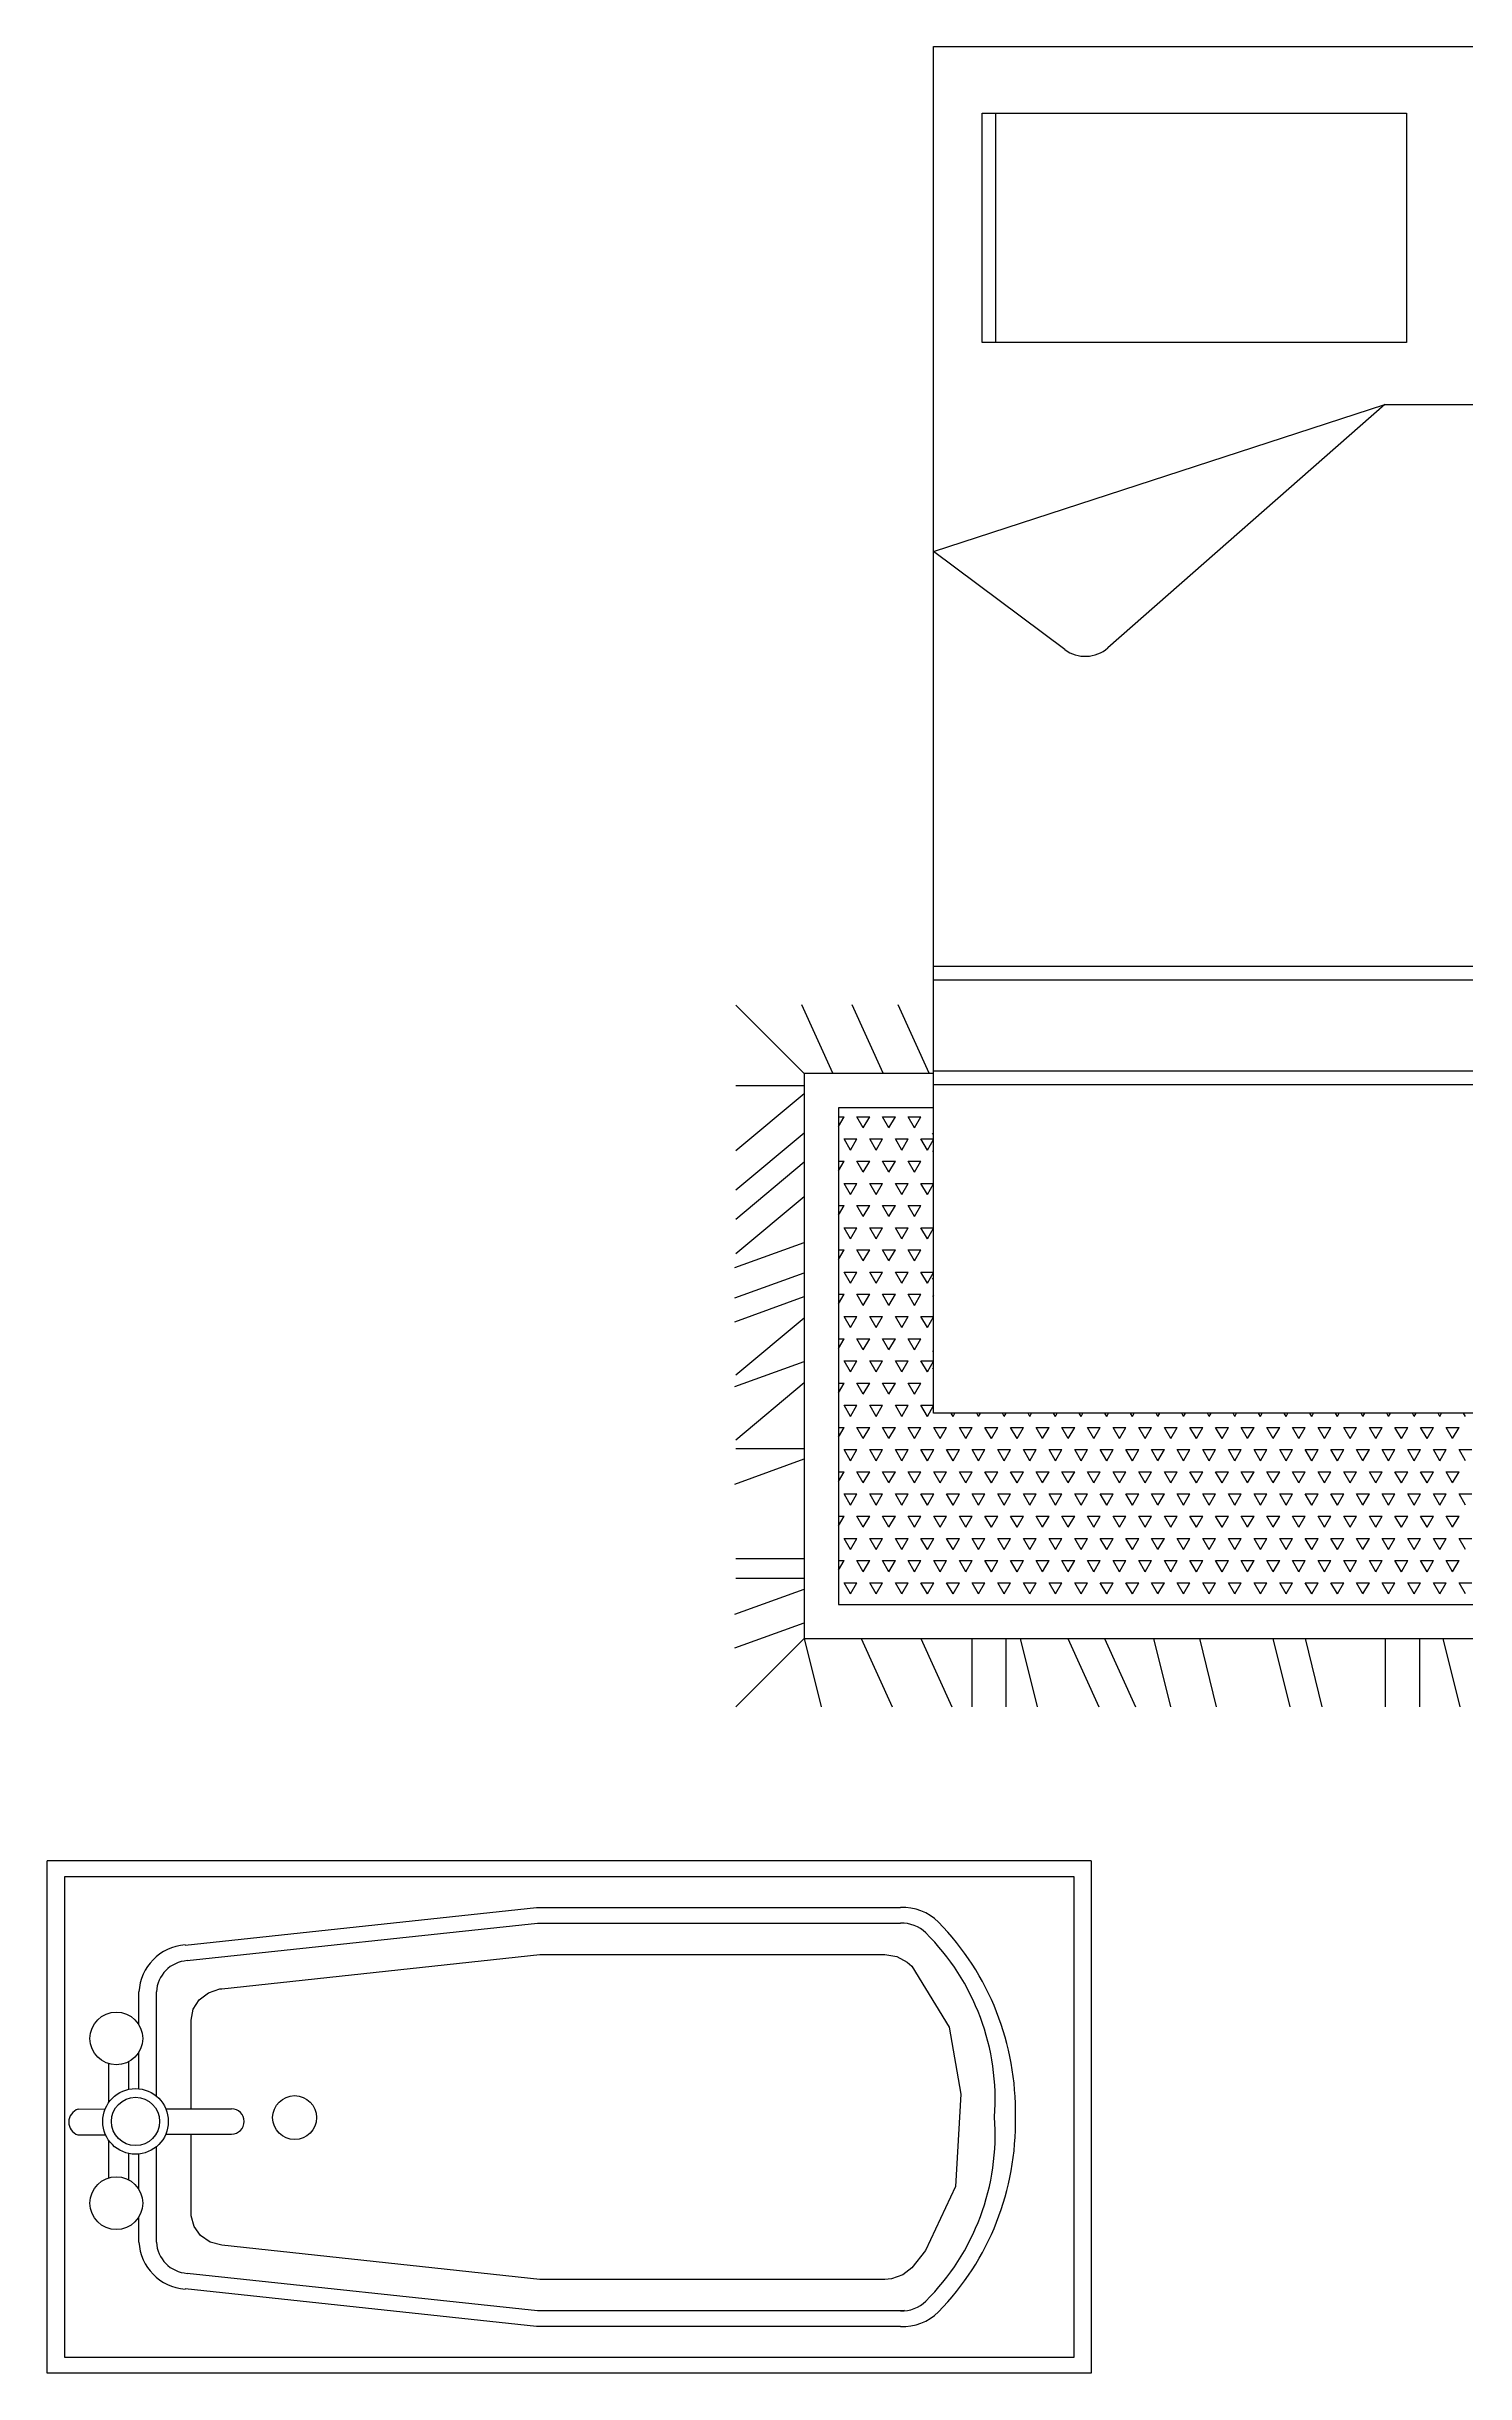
# Model space of a CAD drawing. Header units: inches. Extents: x 0 to 9378, y 0 to 3405.
# Drawn here: x 0 to 2077, y 0 to 3405 of the extents above; entities that cross this region are included whole.
import ezdxf

# ---------------------------------------------------------------- set-up
doc = ezdxf.new("R2010")
doc.units = ezdxf.units.IN
doc.header["$MEASUREMENT"] = 0
doc.styles.get("Standard").update_dxf_attribs({"font": 'arial.ttf'})

# ---------------------------------------------------------------- blocks, each defined once
blk = doc.blocks.new('A$C76B206E9')
for p, q in [((1.5278, 0.75), (0, 0.75)), ((0, 0), (0, 0.75)), ((1.5278, 0.75), (1.5278, 0)), ((0.0255, 0.7269), (1.5023, 0.7269)), ((0.0255, 0.0231), (0.0255, 0.7269)), ((1.5023, 0.7269), (1.5023, 0.0231)), ((0.2016, 0.6267), (0.7161, 0.6818)), ((0.7161, 0.6818), (1.2487, 0.6818)), ((0.2045, 0.6038), (0.7176, 0.6587)), ((0.7176, 0.6587), (1.2487, 0.6587)), ((0.2555, 0.5628), (0.7206, 0.6126)), ((0.7206, 0.6126), (1.2257, 0.6126)), ((1.2257, 0.6126), (1.2431, 0.6098)), ((1.2431, 0.6098), (1.2584, 0.6018)), ((1.2584, 0.6018), (1.2653, 0.5955)), ((1.2653, 0.5955), (1.3198, 0.5064)), ((0.1341, 0.5099), (0.1341, 0.558)), ((0.1596, 0.4055), (0.1596, 0.558)), ((0.2136, 0.5327), (0.2224, 0.5466)), ((0.2224, 0.5466), (0.236, 0.5569)), ((0.236, 0.5569), (0.2526, 0.5624)), ((0.2526, 0.5624), (0.2555, 0.5628)), ((0.2105, 0.5169), (0.2136, 0.5327)), ((0.2105, 0.387), (0.2105, 0.5169)), ((1.3198, 0.5064), (1.3369, 0.4085)), ((0.09, 0.3962), (0.09, 0.453)), ((0.1194, 0.4154), (0.1194, 0.456)), ((0.1341, 0.4162), (0.1341, 0.4702)), ((0.0451, 0.3866), (0.0848, 0.3868)), ((0.1734, 0.387), (0.2697, 0.387)), ((1.3369, 0.4085), (1.3292, 0.2733)), ((0.0449, 0.3488), (0.0854, 0.3487)), ((0.09, 0.286), (0.09, 0.3407)), ((0.1734, 0.3499), (0.2697, 0.3499)), ((0.2105, 0.2331), (0.2105, 0.3499)), ((0.1194, 0.2829), (0.1194, 0.3215)), ((0.1341, 0.2688), (0.1341, 0.3207)), ((0.1596, 0.192), (0.1596, 0.3314)), ((1.3292, 0.2733), (1.2853, 0.1795)), ((0.1341, 0.192), (0.1341, 0.2291)), ((0.2106, 0.2304), (0.2105, 0.2331)), ((0.2147, 0.2148), (0.2106, 0.2304)), ((0.2244, 0.2014), (0.2147, 0.2148)), ((0.2385, 0.1918), (0.2244, 0.2014)), ((0.2555, 0.1872), (0.2385, 0.1918)), ((0.7206, 0.1374), (0.2555, 0.1872)), ((1.2853, 0.1795), (1.2653, 0.1545)), ((0.7176, 0.0913), (0.2045, 0.1462)), ((1.2257, 0.1374), (0.7206, 0.1374)), ((1.2354, 0.1383), (1.2257, 0.1374)), ((1.2519, 0.144), (1.2354, 0.1383)), ((1.2653, 0.1545), (1.2519, 0.144)), ((0.7161, 0.0682), (0.2016, 0.1233)), ((1.2487, 0.0682), (0.7161, 0.0682)), ((1.2487, 0.0913), (0.7176, 0.0913)), ((1.2545, 0.0916), (1.2487, 0.0913)), ((1.5278, 0), (0, 0)), ((1.5023, 0.0231), (0.0255, 0.0231))]:
    blk.add_line(p, q)
for centre, radius in [((0.101, 0.49), 0.0386), ((0.1291, 0.3685), 0.048), ((0.1291, 0.3685), 0.0353), ((0.362, 0.3741), 0.0322), ((0.101, 0.2489), 0.0386)]:
    blk.add_circle(centre, radius)
for centre, radius, start, end in [((1.2513, 0.6065), 0.0753, 45.4346, 91.9768), ((1.2505, 0.6085), 0.0502, 45.4346, 91.9768), ((1.0216, 0.3837), 0.3953, 358.7325, 44.3771), ((0.2065, 0.5544), 0.0725, 93.9279, 177.189), ((1.0441, 0.4007), 0.3431, 355.7059, 45.2368), ((0.2079, 0.5556), 0.0483, 93.9279, 177.189), ((0.0513, 0.3676), 0.0199, 108.0663, 251.1955), ((0.2697, 0.3685), 0.0185, 270, 90), ((1.0441, 0.3493), 0.3431, 314.7632, 4.2941), ((1.0216, 0.3663), 0.3953, 315.6229, 1.2675), ((0.2065, 0.1956), 0.0725, 182.811, 266.0721), ((0.2079, 0.1944), 0.0483, 182.811, 266.0721), ((1.2505, 0.1414), 0.0502, 268.0232, 314.5654), ((1.2513, 0.1435), 0.0753, 268.0232, 314.5654)]:
    blk.add_arc(centre, radius, start, end)
blk = doc.blocks.new('A$C6D2A2628')
for p, q in [((0.291, 2.4297), (1.791, 2.4297)), ((0.291, 0.4297), (0.291, 2.4297)), ((0.3622, 2.3321), (0.9834, 2.3321)), ((0.3622, 1.9967), (0.3622, 2.3321)), ((0.3822, 1.9967), (0.3822, 2.3321)), ((0.9834, 2.3321), (0.9834, 1.9967)), ((0.9834, 1.9967), (0.3622, 1.9967)), ((0.291, 1.6908), (0.9515, 1.9058)), ((0.9515, 1.9058), (0.5462, 1.5497)), ((0.9515, 1.9058), (1.1116, 1.9058)), ((0.4832, 1.5472), (0.291, 1.6908)), ((0.291, 1.0837), (1.791, 1.0837)), ((0.291, 1.0637), (1.791, 1.0637)), ((0.1019, 0.9267), (0.0019, 1.0267)), ((0.0977, 1.0278), (0.1431, 0.9278)), ((0.1716, 1.0278), (0.217, 0.9278)), ((0.2388, 1.0278), (0.2843, 0.9278)), ((0.291, 0.9267), (0.1019, 0.9267)), ((0.1019, 0.9267), (0.1019, 0.1)), ((0.291, 0.9307), (1.791, 0.9307)), ((0.0015, 0.9091), (0.1015, 0.9091)), ((0.0015, 0.8141), (0.1015, 0.8978)), ((0.291, 0.9107), (1.791, 0.9107)), ((0.291, 0.8767), (0.1519, 0.8767)), ((0.1519, 0.8767), (0.1519, 0.15)), ((0.1519, 0.8494), (0.1601, 0.8636)), ((0.1519, 0.8636), (0.1601, 0.8636)), ((0.1882, 0.8473), (0.1788, 0.8636)), ((0.1788, 0.8636), (0.1976, 0.8636)), ((0.1882, 0.8473), (0.1976, 0.8636)), ((0.2257, 0.8473), (0.2163, 0.8636)), ((0.2163, 0.8636), (0.2351, 0.8636)), ((0.2257, 0.8473), (0.2351, 0.8636)), ((0.2632, 0.8473), (0.2538, 0.8636)), ((0.2538, 0.8636), (0.2726, 0.8636)), ((0.2632, 0.8473), (0.2726, 0.8636)), ((0.0015, 0.7564), (0.1015, 0.84)), ((0.1695, 0.8148), (0.1601, 0.8311)), ((0.1601, 0.8311), (0.1788, 0.8311)), ((0.1695, 0.8148), (0.1788, 0.8311)), ((0.207, 0.8148), (0.1976, 0.8311)), ((0.1976, 0.8311), (0.2163, 0.8311)), ((0.207, 0.8148), (0.2163, 0.8311)), ((0.2445, 0.8148), (0.2351, 0.8311)), ((0.2351, 0.8311), (0.2538, 0.8311)), ((0.2445, 0.8148), (0.2538, 0.8311)), ((0.282, 0.8148), (0.2726, 0.8311)), ((0.2726, 0.8311), (0.291, 0.8311)), ((0.282, 0.8148), (0.291, 0.8305)), ((0.291, 0.8376), (0.2893, 0.8393)), ((0.0015, 0.7139), (0.1015, 0.7975)), ((0.1519, 0.7844), (0.1601, 0.7986)), ((0.1519, 0.7986), (0.1601, 0.7986)), ((0.1882, 0.7824), (0.1788, 0.7986)), ((0.1788, 0.7986), (0.1976, 0.7986)), ((0.1882, 0.7824), (0.1976, 0.7986)), ((0.2257, 0.7824), (0.2163, 0.7986)), ((0.2163, 0.7986), (0.2351, 0.7986)), ((0.2257, 0.7824), (0.2351, 0.7986)), ((0.2632, 0.7824), (0.2538, 0.7986)), ((0.2538, 0.7986), (0.2726, 0.7986)), ((0.2632, 0.7824), (0.2726, 0.7986)), ((0.291, 0.8144), (0.2893, 0.8128)), ((0.1695, 0.7499), (0.1601, 0.7661)), ((0.1601, 0.7661), (0.1788, 0.7661)), ((0.1695, 0.7499), (0.1788, 0.7661)), ((0.207, 0.7499), (0.1976, 0.7661)), ((0.1976, 0.7661), (0.2163, 0.7661)), ((0.207, 0.7499), (0.2163, 0.7661)), ((0.2445, 0.7499), (0.2351, 0.7661)), ((0.2351, 0.7661), (0.2538, 0.7661)), ((0.2445, 0.7499), (0.2538, 0.7661)), ((0.282, 0.7499), (0.2726, 0.7661)), ((0.2726, 0.7661), (0.291, 0.7661)), ((0.282, 0.7499), (0.291, 0.7655)), ((0.0015, 0.6633), (0.1015, 0.7469)), ((0.1519, 0.7195), (0.1601, 0.7337)), ((0.1519, 0.7337), (0.1601, 0.7337)), ((0.1882, 0.7174), (0.1788, 0.7337)), ((0.1788, 0.7337), (0.1976, 0.7337)), ((0.1882, 0.7174), (0.1976, 0.7337)), ((0.2257, 0.7174), (0.2163, 0.7337)), ((0.2163, 0.7337), (0.2351, 0.7337)), ((0.2257, 0.7174), (0.2351, 0.7337)), ((0.2632, 0.7174), (0.2538, 0.7337)), ((0.2538, 0.7337), (0.2726, 0.7337)), ((0.2632, 0.7174), (0.2726, 0.7337)), ((0.1695, 0.6849), (0.1601, 0.7012)), ((0.1601, 0.7012), (0.1788, 0.7012)), ((0.1695, 0.6849), (0.1788, 0.7012)), ((0.207, 0.6849), (0.1976, 0.7012)), ((0.1976, 0.7012), (0.2163, 0.7012)), ((0.207, 0.6849), (0.2163, 0.7012)), ((0.2445, 0.6849), (0.2351, 0.7012)), ((0.2351, 0.7012), (0.2538, 0.7012)), ((0.2445, 0.6849), (0.2538, 0.7012)), ((0.282, 0.6849), (0.2726, 0.7012)), ((0.2726, 0.7012), (0.291, 0.7012)), ((0.282, 0.6849), (0.291, 0.7006)), ((0, 0.6428), (0.1015, 0.6794)), ((0.1519, 0.6545), (0.1601, 0.6687)), ((0.1519, 0.6687), (0.1601, 0.6687)), ((0.1882, 0.6525), (0.1788, 0.6687)), ((0.1788, 0.6687), (0.1976, 0.6687)), ((0.1882, 0.6525), (0.1976, 0.6687)), ((0.2257, 0.6525), (0.2163, 0.6687)), ((0.2163, 0.6687), (0.2351, 0.6687)), ((0.2257, 0.6525), (0.2351, 0.6687)), ((0.2632, 0.6525), (0.2538, 0.6687)), ((0.2538, 0.6687), (0.2726, 0.6687)), ((0.2632, 0.6525), (0.2726, 0.6687)), ((0, 0.5984), (0.1015, 0.6351)), ((0.1695, 0.62), (0.1601, 0.6362)), ((0.1601, 0.6362), (0.1788, 0.6362)), ((0.1695, 0.62), (0.1788, 0.6362)), ((0.207, 0.62), (0.1976, 0.6362)), ((0.1976, 0.6362), (0.2163, 0.6362)), ((0.207, 0.62), (0.2163, 0.6362)), ((0.2445, 0.62), (0.2351, 0.6362)), ((0.2351, 0.6362), (0.2538, 0.6362)), ((0.2445, 0.62), (0.2538, 0.6362)), ((0.282, 0.62), (0.2726, 0.6362)), ((0.2726, 0.6362), (0.291, 0.6362)), ((0.282, 0.62), (0.291, 0.6356)), ((0.291, 0.6255), (0.2893, 0.6271)), ((0, 0.5636), (0.1015, 0.6003)), ((0.1519, 0.5896), (0.1601, 0.6037)), ((0.1519, 0.6037), (0.1601, 0.6037)), ((0.1882, 0.5875), (0.1788, 0.6037)), ((0.1788, 0.6037), (0.1976, 0.6037)), ((0.1882, 0.5875), (0.1976, 0.6037)), ((0.2257, 0.5875), (0.2163, 0.6037)), ((0.2163, 0.6037), (0.2351, 0.6037)), ((0.2257, 0.5875), (0.2351, 0.6037)), ((0.2632, 0.5875), (0.2538, 0.6037)), ((0.2538, 0.6037), (0.2726, 0.6037)), ((0.2632, 0.5875), (0.2726, 0.6037)), ((0.291, 0.6023), (0.2893, 0.6006)), ((0.0015, 0.4859), (0.1015, 0.5695)), ((0.1695, 0.555), (0.1601, 0.5713)), ((0.1601, 0.5713), (0.1788, 0.5713)), ((0.1695, 0.555), (0.1788, 0.5713)), ((0.207, 0.555), (0.1976, 0.5713)), ((0.1976, 0.5713), (0.2163, 0.5713)), ((0.207, 0.555), (0.2163, 0.5713)), ((0.2445, 0.555), (0.2351, 0.5713)), ((0.2351, 0.5713), (0.2538, 0.5713)), ((0.2445, 0.555), (0.2538, 0.5713)), ((0.282, 0.555), (0.2726, 0.5713)), ((0.2726, 0.5713), (0.291, 0.5713)), ((0.282, 0.555), (0.291, 0.5707)), ((0.1519, 0.5246), (0.1601, 0.5388)), ((0.1519, 0.5388), (0.1601, 0.5388)), ((0.1882, 0.5226), (0.1788, 0.5388)), ((0.1788, 0.5388), (0.1976, 0.5388)), ((0.1882, 0.5226), (0.1976, 0.5388)), ((0.2257, 0.5226), (0.2163, 0.5388)), ((0.2163, 0.5388), (0.2351, 0.5388)), ((0.2257, 0.5226), (0.2351, 0.5388)), ((0.2632, 0.5226), (0.2538, 0.5388)), ((0.2538, 0.5388), (0.2726, 0.5388)), ((0.2632, 0.5226), (0.2726, 0.5388)), ((0.291, 0.5194), (0.2893, 0.5211)), ((0, 0.4686), (0.1015, 0.5053)), ((0.1695, 0.4901), (0.1601, 0.5063)), ((0.1601, 0.5063), (0.1788, 0.5063)), ((0.1695, 0.4901), (0.1788, 0.5063)), ((0.207, 0.4901), (0.1976, 0.5063)), ((0.1976, 0.5063), (0.2163, 0.5063)), ((0.207, 0.4901), (0.2163, 0.5063)), ((0.2445, 0.4901), (0.2351, 0.5063)), ((0.2351, 0.5063), (0.2538, 0.5063)), ((0.2445, 0.4901), (0.2538, 0.5063)), ((0.282, 0.4901), (0.2726, 0.5063)), ((0.2726, 0.5063), (0.291, 0.5063)), ((0.282, 0.4901), (0.291, 0.5057)), ((0.291, 0.4962), (0.2893, 0.4946)), ((0.0015, 0.3909), (0.1015, 0.4745)), ((0.1519, 0.4597), (0.1601, 0.4738)), ((0.1519, 0.4738), (0.1601, 0.4738)), ((0.1882, 0.4576), (0.1788, 0.4738)), ((0.1788, 0.4738), (0.1976, 0.4738)), ((0.1882, 0.4576), (0.1976, 0.4738)), ((0.2257, 0.4576), (0.2163, 0.4738)), ((0.2163, 0.4738), (0.2351, 0.4738)), ((0.2257, 0.4576), (0.2351, 0.4738)), ((0.2632, 0.4576), (0.2538, 0.4738)), ((0.2538, 0.4738), (0.2726, 0.4738)), ((0.2632, 0.4576), (0.2726, 0.4738)), ((0.1519, 0.3947), (0.1601, 0.4089)), ((0.1519, 0.4089), (0.1601, 0.4089)), ((0.1695, 0.4251), (0.1601, 0.4414)), ((0.1601, 0.4414), (0.1788, 0.4414)), ((0.1695, 0.4251), (0.1788, 0.4414)), ((0.1882, 0.3927), (0.1788, 0.4089)), ((0.1788, 0.4089), (0.1976, 0.4089)), ((0.1882, 0.3927), (0.1976, 0.4089)), ((0.207, 0.4251), (0.1976, 0.4414)), ((0.1976, 0.4414), (0.2163, 0.4414)), ((0.207, 0.4251), (0.2163, 0.4414)), ((0.2257, 0.3927), (0.2163, 0.4089)), ((0.2163, 0.4089), (0.2351, 0.4089)), ((0.2257, 0.3927), (0.2351, 0.4089)), ((0.2445, 0.4251), (0.2351, 0.4414)), ((0.2351, 0.4414), (0.2538, 0.4414)), ((0.2445, 0.4251), (0.2538, 0.4414)), ((0.2632, 0.3927), (0.2538, 0.4089)), ((0.2538, 0.4089), (0.2726, 0.4089)), ((0.2632, 0.3927), (0.2726, 0.4089)), ((0.282, 0.4251), (0.2726, 0.4414)), ((0.2726, 0.4414), (0.291, 0.4414)), ((0.282, 0.4251), (0.291, 0.4408)), ((1.791, 0.4297), (0.291, 0.4297)), ((0.3007, 0.3927), (0.2913, 0.4089)), ((0.2913, 0.4089), (0.3101, 0.4089)), ((0.3007, 0.3927), (0.3101, 0.4089)), ((0.3195, 0.4251), (0.3168, 0.4297)), ((0.3195, 0.4251), (0.3221, 0.4297)), ((0.3382, 0.3927), (0.3288, 0.4089)), ((0.3288, 0.4089), (0.3476, 0.4089)), ((0.3382, 0.3927), (0.3476, 0.4089)), ((0.357, 0.4251), (0.3543, 0.4297)), ((0.357, 0.4251), (0.3596, 0.4297)), ((0.3757, 0.3927), (0.3663, 0.4089)), ((0.3663, 0.4089), (0.3851, 0.4089)), ((0.3757, 0.3927), (0.3851, 0.4089)), ((0.3945, 0.4251), (0.3918, 0.4297)), ((0.3945, 0.4251), (0.3971, 0.4297)), ((0.4132, 0.3927), (0.4038, 0.4089)), ((0.4038, 0.4089), (0.4226, 0.4089)), ((0.4132, 0.3927), (0.4226, 0.4089)), ((0.432, 0.4251), (0.4293, 0.4297)), ((0.432, 0.4251), (0.4346, 0.4297)), ((0.4507, 0.3927), (0.4413, 0.4089)), ((0.4413, 0.4089), (0.4601, 0.4089)), ((0.4507, 0.3927), (0.4601, 0.4089)), ((0.4695, 0.4251), (0.4668, 0.4297)), ((0.4695, 0.4251), (0.4721, 0.4297)), ((0.4882, 0.3927), (0.4788, 0.4089)), ((0.4788, 0.4089), (0.4976, 0.4089)), ((0.4882, 0.3927), (0.4976, 0.4089)), ((0.507, 0.4251), (0.5043, 0.4297)), ((0.507, 0.4251), (0.5096, 0.4297)), ((0.5257, 0.3927), (0.5163, 0.4089)), ((0.5163, 0.4089), (0.5351, 0.4089)), ((0.5257, 0.3927), (0.5351, 0.4089)), ((0.5445, 0.4251), (0.5418, 0.4297)), ((0.5445, 0.4251), (0.5471, 0.4297)), ((0.5632, 0.3927), (0.5538, 0.4089)), ((0.5538, 0.4089), (0.5726, 0.4089)), ((0.5632, 0.3927), (0.5726, 0.4089)), ((0.582, 0.4251), (0.5793, 0.4297)), ((0.582, 0.4251), (0.5846, 0.4297)), ((0.6007, 0.3927), (0.5913, 0.4089)), ((0.5913, 0.4089), (0.6101, 0.4089)), ((0.6007, 0.3927), (0.6101, 0.4089)), ((0.6195, 0.4251), (0.6168, 0.4297)), ((0.6195, 0.4251), (0.6221, 0.4297)), ((0.6382, 0.3927), (0.6288, 0.4089)), ((0.6288, 0.4089), (0.6476, 0.4089)), ((0.6382, 0.3927), (0.6476, 0.4089)), ((0.657, 0.4251), (0.6543, 0.4297)), ((0.657, 0.4251), (0.6596, 0.4297)), ((0.6757, 0.3927), (0.6663, 0.4089)), ((0.6663, 0.4089), (0.6851, 0.4089)), ((0.6757, 0.3927), (0.6851, 0.4089)), ((0.6945, 0.4251), (0.6918, 0.4297)), ((0.6945, 0.4251), (0.6971, 0.4297)), ((0.7132, 0.3927), (0.7038, 0.4089)), ((0.7038, 0.4089), (0.7226, 0.4089)), ((0.7132, 0.3927), (0.7226, 0.4089)), ((0.732, 0.4251), (0.7293, 0.4297)), ((0.732, 0.4251), (0.7346, 0.4297)), ((0.7507, 0.3927), (0.7413, 0.4089)), ((0.7413, 0.4089), (0.7601, 0.4089)), ((0.7507, 0.3927), (0.7601, 0.4089)), ((0.7695, 0.4251), (0.7668, 0.4297)), ((0.7695, 0.4251), (0.7721, 0.4297)), ((0.7882, 0.3927), (0.7788, 0.4089)), ((0.7788, 0.4089), (0.7976, 0.4089)), ((0.7882, 0.3927), (0.7976, 0.4089)), ((0.807, 0.4251), (0.8043, 0.4297)), ((0.807, 0.4251), (0.8096, 0.4297)), ((0.8257, 0.3927), (0.8163, 0.4089)), ((0.8163, 0.4089), (0.8351, 0.4089)), ((0.8257, 0.3927), (0.8351, 0.4089)), ((0.8445, 0.4251), (0.8418, 0.4297)), ((0.8445, 0.4251), (0.8471, 0.4297)), ((0.8632, 0.3927), (0.8538, 0.4089)), ((0.8538, 0.4089), (0.8726, 0.4089)), ((0.8632, 0.3927), (0.8726, 0.4089)), ((0.882, 0.4251), (0.8793, 0.4297)), ((0.882, 0.4251), (0.8846, 0.4297)), ((0.9007, 0.3927), (0.8913, 0.4089)), ((0.8913, 0.4089), (0.9101, 0.4089)), ((0.9007, 0.3927), (0.9101, 0.4089)), ((0.9195, 0.4251), (0.9168, 0.4297)), ((0.9195, 0.4251), (0.9221, 0.4297)), ((0.9382, 0.3927), (0.9288, 0.4089)), ((0.9288, 0.4089), (0.9476, 0.4089)), ((0.9382, 0.3927), (0.9476, 0.4089)), ((0.957, 0.4251), (0.9543, 0.4297)), ((0.957, 0.4251), (0.9596, 0.4297)), ((0.9757, 0.3927), (0.9663, 0.4089)), ((0.9663, 0.4089), (0.9851, 0.4089)), ((0.9757, 0.3927), (0.9851, 0.4089)), ((0.9945, 0.4251), (0.9918, 0.4297)), ((0.9945, 0.4251), (0.9971, 0.4297)), ((1.0132, 0.3927), (1.0038, 0.4089)), ((1.0038, 0.4089), (1.0226, 0.4089)), ((1.0132, 0.3927), (1.0226, 0.4089)), ((1.032, 0.4251), (1.0293, 0.4297)), ((1.032, 0.4251), (1.0346, 0.4297)), ((1.0507, 0.3927), (1.0413, 0.4089)), ((1.0413, 0.4089), (1.0601, 0.4089)), ((1.0507, 0.3927), (1.0601, 0.4089)), ((1.0695, 0.4251), (1.0668, 0.4297)), ((0.0015, 0.3783), (0.1015, 0.3783)), ((0.1695, 0.3602), (0.1601, 0.3764)), ((0.1601, 0.3764), (0.1788, 0.3764)), ((0.1695, 0.3602), (0.1788, 0.3764)), ((0.207, 0.3602), (0.1976, 0.3764)), ((0.1976, 0.3764), (0.2163, 0.3764)), ((0.207, 0.3602), (0.2163, 0.3764)), ((0.2445, 0.3602), (0.2351, 0.3764)), ((0.2351, 0.3764), (0.2538, 0.3764)), ((0.2445, 0.3602), (0.2538, 0.3764)), ((0.282, 0.3602), (0.2726, 0.3764)), ((0.2726, 0.3764), (0.2913, 0.3764)), ((0.282, 0.3602), (0.2913, 0.3764)), ((0.3195, 0.3602), (0.3101, 0.3764)), ((0.3101, 0.3764), (0.3288, 0.3764)), ((0.3195, 0.3602), (0.3288, 0.3764)), ((0.357, 0.3602), (0.3476, 0.3764)), ((0.3476, 0.3764), (0.3663, 0.3764)), ((0.357, 0.3602), (0.3663, 0.3764)), ((0.3945, 0.3602), (0.3851, 0.3764)), ((0.3851, 0.3764), (0.4038, 0.3764)), ((0.3945, 0.3602), (0.4038, 0.3764)), ((0.432, 0.3602), (0.4226, 0.3764)), ((0.4226, 0.3764), (0.4413, 0.3764)), ((0.432, 0.3602), (0.4413, 0.3764)), ((0.4695, 0.3602), (0.4601, 0.3764)), ((0.4601, 0.3764), (0.4788, 0.3764)), ((0.4695, 0.3602), (0.4788, 0.3764)), ((0.507, 0.3602), (0.4976, 0.3764)), ((0.4976, 0.3764), (0.5163, 0.3764)), ((0.507, 0.3602), (0.5163, 0.3764)), ((0.5445, 0.3602), (0.5351, 0.3764)), ((0.5351, 0.3764), (0.5538, 0.3764)), ((0.5445, 0.3602), (0.5538, 0.3764)), ((0.582, 0.3602), (0.5726, 0.3764)), ((0.5726, 0.3764), (0.5913, 0.3764)), ((0.582, 0.3602), (0.5913, 0.3764)), ((0.6195, 0.3602), (0.6101, 0.3764)), ((0.6101, 0.3764), (0.6288, 0.3764)), ((0.6195, 0.3602), (0.6288, 0.3764)), ((0.657, 0.3602), (0.6476, 0.3764)), ((0.6476, 0.3764), (0.6663, 0.3764)), ((0.657, 0.3602), (0.6663, 0.3764)), ((0.6945, 0.3602), (0.6851, 0.3764)), ((0.6851, 0.3764), (0.7038, 0.3764)), ((0.6945, 0.3602), (0.7038, 0.3764)), ((0.732, 0.3602), (0.7226, 0.3764)), ((0.7226, 0.3764), (0.7413, 0.3764)), ((0.732, 0.3602), (0.7413, 0.3764)), ((0.7695, 0.3602), (0.7601, 0.3764)), ((0.7601, 0.3764), (0.7788, 0.3764)), ((0.7695, 0.3602), (0.7788, 0.3764)), ((0.807, 0.3602), (0.7976, 0.3764)), ((0.7976, 0.3764), (0.8163, 0.3764)), ((0.807, 0.3602), (0.8163, 0.3764)), ((0.8445, 0.3602), (0.8351, 0.3764)), ((0.8351, 0.3764), (0.8538, 0.3764)), ((0.8445, 0.3602), (0.8538, 0.3764)), ((0.882, 0.3602), (0.8726, 0.3764)), ((0.8726, 0.3764), (0.8913, 0.3764)), ((0.882, 0.3602), (0.8913, 0.3764)), ((0.9195, 0.3602), (0.9101, 0.3764)), ((0.9101, 0.3764), (0.9288, 0.3764)), ((0.9195, 0.3602), (0.9288, 0.3764)), ((0.957, 0.3602), (0.9476, 0.3764)), ((0.9476, 0.3764), (0.9663, 0.3764)), ((0.957, 0.3602), (0.9663, 0.3764)), ((0.9945, 0.3602), (0.9851, 0.3764)), ((0.9851, 0.3764), (1.0038, 0.3764)), ((0.9945, 0.3602), (1.0038, 0.3764)), ((1.032, 0.3602), (1.0226, 0.3764)), ((1.0226, 0.3764), (1.0413, 0.3764)), ((1.032, 0.3602), (1.0413, 0.3764)), ((1.0695, 0.3602), (1.0601, 0.3764)), ((1.0601, 0.3764), (1.0788, 0.3764)), ((0, 0.3261), (0.1015, 0.3628)), ((0.1519, 0.3298), (0.1601, 0.3439)), ((0.1519, 0.3439), (0.1601, 0.3439)), ((0.1882, 0.3277), (0.1788, 0.3439)), ((0.1788, 0.3439), (0.1976, 0.3439)), ((0.1882, 0.3277), (0.1976, 0.3439)), ((0.2257, 0.3277), (0.2163, 0.3439)), ((0.2163, 0.3439), (0.2351, 0.3439)), ((0.2257, 0.3277), (0.2351, 0.3439)), ((0.2632, 0.3277), (0.2538, 0.3439)), ((0.2538, 0.3439), (0.2726, 0.3439)), ((0.2632, 0.3277), (0.2726, 0.3439)), ((0.3007, 0.3277), (0.2913, 0.3439)), ((0.2913, 0.3439), (0.3101, 0.3439)), ((0.3007, 0.3277), (0.3101, 0.3439)), ((0.3382, 0.3277), (0.3288, 0.3439)), ((0.3288, 0.3439), (0.3476, 0.3439)), ((0.3382, 0.3277), (0.3476, 0.3439)), ((0.3757, 0.3277), (0.3663, 0.3439)), ((0.3663, 0.3439), (0.3851, 0.3439)), ((0.3757, 0.3277), (0.3851, 0.3439)), ((0.4132, 0.3277), (0.4038, 0.3439)), ((0.4038, 0.3439), (0.4226, 0.3439)), ((0.4132, 0.3277), (0.4226, 0.3439)), ((0.4507, 0.3277), (0.4413, 0.3439)), ((0.4413, 0.3439), (0.4601, 0.3439)), ((0.4507, 0.3277), (0.4601, 0.3439)), ((0.4882, 0.3277), (0.4788, 0.3439)), ((0.4788, 0.3439), (0.4976, 0.3439)), ((0.4882, 0.3277), (0.4976, 0.3439)), ((0.5257, 0.3277), (0.5163, 0.3439)), ((0.5163, 0.3439), (0.5351, 0.3439)), ((0.5257, 0.3277), (0.5351, 0.3439)), ((0.5632, 0.3277), (0.5538, 0.3439)), ((0.5538, 0.3439), (0.5726, 0.3439)), ((0.5632, 0.3277), (0.5726, 0.3439)), ((0.6007, 0.3277), (0.5913, 0.3439)), ((0.5913, 0.3439), (0.6101, 0.3439)), ((0.6007, 0.3277), (0.6101, 0.3439)), ((0.6382, 0.3277), (0.6288, 0.3439)), ((0.6288, 0.3439), (0.6476, 0.3439)), ((0.6382, 0.3277), (0.6476, 0.3439)), ((0.6757, 0.3277), (0.6663, 0.3439)), ((0.6663, 0.3439), (0.6851, 0.3439)), ((0.6757, 0.3277), (0.6851, 0.3439)), ((0.7132, 0.3277), (0.7038, 0.3439)), ((0.7038, 0.3439), (0.7226, 0.3439)), ((0.7132, 0.3277), (0.7226, 0.3439)), ((0.7507, 0.3277), (0.7413, 0.3439)), ((0.7413, 0.3439), (0.7601, 0.3439)), ((0.7507, 0.3277), (0.7601, 0.3439)), ((0.7882, 0.3277), (0.7788, 0.3439)), ((0.7788, 0.3439), (0.7976, 0.3439)), ((0.7882, 0.3277), (0.7976, 0.3439)), ((0.8257, 0.3277), (0.8163, 0.3439)), ((0.8163, 0.3439), (0.8351, 0.3439)), ((0.8257, 0.3277), (0.8351, 0.3439)), ((0.8632, 0.3277), (0.8538, 0.3439)), ((0.8538, 0.3439), (0.8726, 0.3439)), ((0.8632, 0.3277), (0.8726, 0.3439)), ((0.9007, 0.3277), (0.8913, 0.3439)), ((0.8913, 0.3439), (0.9101, 0.3439)), ((0.9007, 0.3277), (0.9101, 0.3439)), ((0.9382, 0.3277), (0.9288, 0.3439)), ((0.9288, 0.3439), (0.9476, 0.3439)), ((0.9382, 0.3277), (0.9476, 0.3439)), ((0.9757, 0.3277), (0.9663, 0.3439)), ((0.9663, 0.3439), (0.9851, 0.3439)), ((0.9757, 0.3277), (0.9851, 0.3439)), ((1.0132, 0.3277), (1.0038, 0.3439)), ((1.0038, 0.3439), (1.0226, 0.3439)), ((1.0132, 0.3277), (1.0226, 0.3439)), ((1.0507, 0.3277), (1.0413, 0.3439)), ((1.0413, 0.3439), (1.0601, 0.3439)), ((1.0507, 0.3277), (1.0601, 0.3439)), ((0.1695, 0.2952), (0.1601, 0.3115)), ((0.1601, 0.3115), (0.1788, 0.3115)), ((0.1695, 0.2952), (0.1788, 0.3115)), ((0.207, 0.2952), (0.1976, 0.3115)), ((0.1976, 0.3115), (0.2163, 0.3115)), ((0.207, 0.2952), (0.2163, 0.3115)), ((0.2445, 0.2952), (0.2351, 0.3115)), ((0.2351, 0.3115), (0.2538, 0.3115)), ((0.2445, 0.2952), (0.2538, 0.3115)), ((0.282, 0.2952), (0.2726, 0.3115)), ((0.2726, 0.3115), (0.2913, 0.3115)), ((0.282, 0.2952), (0.2913, 0.3115)), ((0.3195, 0.2952), (0.3101, 0.3115)), ((0.3101, 0.3115), (0.3288, 0.3115)), ((0.3195, 0.2952), (0.3288, 0.3115)), ((0.357, 0.2952), (0.3476, 0.3115)), ((0.3476, 0.3115), (0.3663, 0.3115)), ((0.357, 0.2952), (0.3663, 0.3115)), ((0.3945, 0.2952), (0.3851, 0.3115)), ((0.3851, 0.3115), (0.4038, 0.3115)), ((0.3945, 0.2952), (0.4038, 0.3115)), ((0.432, 0.2952), (0.4226, 0.3115)), ((0.4226, 0.3115), (0.4413, 0.3115)), ((0.432, 0.2952), (0.4413, 0.3115)), ((0.4695, 0.2952), (0.4601, 0.3115)), ((0.4601, 0.3115), (0.4788, 0.3115)), ((0.4695, 0.2952), (0.4788, 0.3115)), ((0.507, 0.2952), (0.4976, 0.3115)), ((0.4976, 0.3115), (0.5163, 0.3115)), ((0.507, 0.2952), (0.5163, 0.3115)), ((0.5445, 0.2952), (0.5351, 0.3115)), ((0.5351, 0.3115), (0.5538, 0.3115)), ((0.5445, 0.2952), (0.5538, 0.3115)), ((0.582, 0.2952), (0.5726, 0.3115)), ((0.5726, 0.3115), (0.5913, 0.3115)), ((0.582, 0.2952), (0.5913, 0.3115)), ((0.6195, 0.2952), (0.6101, 0.3115)), ((0.6101, 0.3115), (0.6288, 0.3115)), ((0.6195, 0.2952), (0.6288, 0.3115)), ((0.657, 0.2952), (0.6476, 0.3115)), ((0.6476, 0.3115), (0.6663, 0.3115)), ((0.657, 0.2952), (0.6663, 0.3115)), ((0.6945, 0.2952), (0.6851, 0.3115)), ((0.6851, 0.3115), (0.7038, 0.3115)), ((0.6945, 0.2952), (0.7038, 0.3115)), ((0.732, 0.2952), (0.7226, 0.3115)), ((0.7226, 0.3115), (0.7413, 0.3115)), ((0.732, 0.2952), (0.7413, 0.3115)), ((0.7695, 0.2952), (0.7601, 0.3115)), ((0.7601, 0.3115), (0.7788, 0.3115)), ((0.7695, 0.2952), (0.7788, 0.3115)), ((0.807, 0.2952), (0.7976, 0.3115)), ((0.7976, 0.3115), (0.8163, 0.3115)), ((0.807, 0.2952), (0.8163, 0.3115)), ((0.8445, 0.2952), (0.8351, 0.3115)), ((0.8351, 0.3115), (0.8538, 0.3115)), ((0.8445, 0.2952), (0.8538, 0.3115)), ((0.882, 0.2952), (0.8726, 0.3115)), ((0.8726, 0.3115), (0.8913, 0.3115)), ((0.882, 0.2952), (0.8913, 0.3115)), ((0.9195, 0.2952), (0.9101, 0.3115)), ((0.9101, 0.3115), (0.9288, 0.3115)), ((0.9195, 0.2952), (0.9288, 0.3115)), ((0.957, 0.2952), (0.9476, 0.3115)), ((0.9476, 0.3115), (0.9663, 0.3115)), ((0.957, 0.2952), (0.9663, 0.3115)), ((0.9945, 0.2952), (0.9851, 0.3115)), ((0.9851, 0.3115), (1.0038, 0.3115)), ((0.9945, 0.2952), (1.0038, 0.3115)), ((1.032, 0.2952), (1.0226, 0.3115)), ((1.0226, 0.3115), (1.0413, 0.3115)), ((1.032, 0.2952), (1.0413, 0.3115)), ((1.0695, 0.2952), (1.0601, 0.3115)), ((1.0601, 0.3115), (1.0788, 0.3115)), ((0.1519, 0.2648), (0.1601, 0.279)), ((0.1519, 0.279), (0.1601, 0.279)), ((0.1882, 0.2628), (0.1788, 0.279)), ((0.1788, 0.279), (0.1976, 0.279)), ((0.1882, 0.2628), (0.1976, 0.279)), ((0.2257, 0.2628), (0.2163, 0.279)), ((0.2163, 0.279), (0.2351, 0.279)), ((0.2257, 0.2628), (0.2351, 0.279)), ((0.2632, 0.2628), (0.2538, 0.279)), ((0.2538, 0.279), (0.2726, 0.279)), ((0.2632, 0.2628), (0.2726, 0.279)), ((0.3007, 0.2628), (0.2913, 0.279)), ((0.2913, 0.279), (0.3101, 0.279)), ((0.3007, 0.2628), (0.3101, 0.279)), ((0.3382, 0.2628), (0.3288, 0.279)), ((0.3288, 0.279), (0.3476, 0.279)), ((0.3382, 0.2628), (0.3476, 0.279)), ((0.3757, 0.2628), (0.3663, 0.279)), ((0.3663, 0.279), (0.3851, 0.279)), ((0.3757, 0.2628), (0.3851, 0.279)), ((0.4132, 0.2628), (0.4038, 0.279)), ((0.4038, 0.279), (0.4226, 0.279)), ((0.4132, 0.2628), (0.4226, 0.279)), ((0.4507, 0.2628), (0.4413, 0.279)), ((0.4413, 0.279), (0.4601, 0.279)), ((0.4507, 0.2628), (0.4601, 0.279)), ((0.4882, 0.2628), (0.4788, 0.279)), ((0.4788, 0.279), (0.4976, 0.279)), ((0.4882, 0.2628), (0.4976, 0.279)), ((0.5257, 0.2628), (0.5163, 0.279)), ((0.5163, 0.279), (0.5351, 0.279)), ((0.5257, 0.2628), (0.5351, 0.279)), ((0.5632, 0.2628), (0.5538, 0.279)), ((0.5538, 0.279), (0.5726, 0.279)), ((0.5632, 0.2628), (0.5726, 0.279)), ((0.6007, 0.2628), (0.5913, 0.279)), ((0.5913, 0.279), (0.6101, 0.279)), ((0.6007, 0.2628), (0.6101, 0.279)), ((0.6382, 0.2628), (0.6288, 0.279)), ((0.6288, 0.279), (0.6476, 0.279)), ((0.6382, 0.2628), (0.6476, 0.279)), ((0.6757, 0.2628), (0.6663, 0.279)), ((0.6663, 0.279), (0.6851, 0.279)), ((0.6757, 0.2628), (0.6851, 0.279)), ((0.7132, 0.2628), (0.7038, 0.279)), ((0.7038, 0.279), (0.7226, 0.279)), ((0.7132, 0.2628), (0.7226, 0.279)), ((0.7507, 0.2628), (0.7413, 0.279)), ((0.7413, 0.279), (0.7601, 0.279)), ((0.7507, 0.2628), (0.7601, 0.279)), ((0.7882, 0.2628), (0.7788, 0.279)), ((0.7788, 0.279), (0.7976, 0.279)), ((0.7882, 0.2628), (0.7976, 0.279)), ((0.8257, 0.2628), (0.8163, 0.279)), ((0.8163, 0.279), (0.8351, 0.279)), ((0.8257, 0.2628), (0.8351, 0.279)), ((0.8632, 0.2628), (0.8538, 0.279)), ((0.8538, 0.279), (0.8726, 0.279)), ((0.8632, 0.2628), (0.8726, 0.279)), ((0.9007, 0.2628), (0.8913, 0.279)), ((0.8913, 0.279), (0.9101, 0.279)), ((0.9007, 0.2628), (0.9101, 0.279)), ((0.9382, 0.2628), (0.9288, 0.279)), ((0.9288, 0.279), (0.9476, 0.279)), ((0.9382, 0.2628), (0.9476, 0.279)), ((0.9757, 0.2628), (0.9663, 0.279)), ((0.9663, 0.279), (0.9851, 0.279)), ((0.9757, 0.2628), (0.9851, 0.279)), ((1.0132, 0.2628), (1.0038, 0.279)), ((1.0038, 0.279), (1.0226, 0.279)), ((1.0132, 0.2628), (1.0226, 0.279)), ((1.0507, 0.2628), (1.0413, 0.279)), ((1.0413, 0.279), (1.0601, 0.279)), ((1.0507, 0.2628), (1.0601, 0.279)), ((0.1695, 0.2303), (0.1601, 0.2465)), ((0.1601, 0.2465), (0.1788, 0.2465)), ((0.1695, 0.2303), (0.1788, 0.2465)), ((0.207, 0.2303), (0.1976, 0.2465)), ((0.1976, 0.2465), (0.2163, 0.2465)), ((0.207, 0.2303), (0.2163, 0.2465)), ((0.2445, 0.2303), (0.2351, 0.2465)), ((0.2351, 0.2465), (0.2538, 0.2465)), ((0.2445, 0.2303), (0.2538, 0.2465)), ((0.282, 0.2303), (0.2726, 0.2465)), ((0.2726, 0.2465), (0.2913, 0.2465)), ((0.282, 0.2303), (0.2913, 0.2465)), ((0.3195, 0.2303), (0.3101, 0.2465)), ((0.3101, 0.2465), (0.3288, 0.2465)), ((0.3195, 0.2303), (0.3288, 0.2465)), ((0.357, 0.2303), (0.3476, 0.2465)), ((0.3476, 0.2465), (0.3663, 0.2465)), ((0.357, 0.2303), (0.3663, 0.2465)), ((0.3945, 0.2303), (0.3851, 0.2465)), ((0.3851, 0.2465), (0.4038, 0.2465)), ((0.3945, 0.2303), (0.4038, 0.2465)), ((0.432, 0.2303), (0.4226, 0.2465)), ((0.4226, 0.2465), (0.4413, 0.2465)), ((0.432, 0.2303), (0.4413, 0.2465)), ((0.4695, 0.2303), (0.4601, 0.2465)), ((0.4601, 0.2465), (0.4788, 0.2465)), ((0.4695, 0.2303), (0.4788, 0.2465)), ((0.507, 0.2303), (0.4976, 0.2465)), ((0.4976, 0.2465), (0.5163, 0.2465)), ((0.507, 0.2303), (0.5163, 0.2465)), ((0.5445, 0.2303), (0.5351, 0.2465)), ((0.5351, 0.2465), (0.5538, 0.2465)), ((0.5445, 0.2303), (0.5538, 0.2465)), ((0.582, 0.2303), (0.5726, 0.2465)), ((0.5726, 0.2465), (0.5913, 0.2465)), ((0.582, 0.2303), (0.5913, 0.2465)), ((0.6195, 0.2303), (0.6101, 0.2465)), ((0.6101, 0.2465), (0.6288, 0.2465)), ((0.6195, 0.2303), (0.6288, 0.2465)), ((0.657, 0.2303), (0.6476, 0.2465)), ((0.6476, 0.2465), (0.6663, 0.2465)), ((0.657, 0.2303), (0.6663, 0.2465)), ((0.6945, 0.2303), (0.6851, 0.2465)), ((0.6851, 0.2465), (0.7038, 0.2465)), ((0.6945, 0.2303), (0.7038, 0.2465)), ((0.732, 0.2303), (0.7226, 0.2465)), ((0.7226, 0.2465), (0.7413, 0.2465)), ((0.732, 0.2303), (0.7413, 0.2465)), ((0.7695, 0.2303), (0.7601, 0.2465)), ((0.7601, 0.2465), (0.7788, 0.2465)), ((0.7695, 0.2303), (0.7788, 0.2465)), ((0.807, 0.2303), (0.7976, 0.2465)), ((0.7976, 0.2465), (0.8163, 0.2465)), ((0.807, 0.2303), (0.8163, 0.2465)), ((0.8445, 0.2303), (0.8351, 0.2465)), ((0.8351, 0.2465), (0.8538, 0.2465)), ((0.8445, 0.2303), (0.8538, 0.2465)), ((0.882, 0.2303), (0.8726, 0.2465)), ((0.8726, 0.2465), (0.8913, 0.2465)), ((0.882, 0.2303), (0.8913, 0.2465)), ((0.9195, 0.2303), (0.9101, 0.2465)), ((0.9101, 0.2465), (0.9288, 0.2465)), ((0.9195, 0.2303), (0.9288, 0.2465)), ((0.957, 0.2303), (0.9476, 0.2465)), ((0.9476, 0.2465), (0.9663, 0.2465)), ((0.957, 0.2303), (0.9663, 0.2465)), ((0.9945, 0.2303), (0.9851, 0.2465)), ((0.9851, 0.2465), (1.0038, 0.2465)), ((0.9945, 0.2303), (1.0038, 0.2465)), ((1.032, 0.2303), (1.0226, 0.2465)), ((1.0226, 0.2465), (1.0413, 0.2465)), ((1.032, 0.2303), (1.0413, 0.2465)), ((1.0695, 0.2303), (1.0601, 0.2465)), ((1.0601, 0.2465), (1.0788, 0.2465)), ((0.0015, 0.2173), (0.1015, 0.2173)), ((0.1519, 0.1999), (0.1601, 0.214)), ((0.1519, 0.214), (0.1601, 0.214)), ((0.1882, 0.1978), (0.1788, 0.214)), ((0.1788, 0.214), (0.1976, 0.214)), ((0.1882, 0.1978), (0.1976, 0.214)), ((0.2257, 0.1978), (0.2163, 0.214)), ((0.2163, 0.214), (0.2351, 0.214)), ((0.2257, 0.1978), (0.2351, 0.214)), ((0.2632, 0.1978), (0.2538, 0.214)), ((0.2538, 0.214), (0.2726, 0.214)), ((0.2632, 0.1978), (0.2726, 0.214)), ((0.3007, 0.1978), (0.2913, 0.214)), ((0.2913, 0.214), (0.3101, 0.214)), ((0.3007, 0.1978), (0.3101, 0.214)), ((0.3382, 0.1978), (0.3288, 0.214)), ((0.3288, 0.214), (0.3476, 0.214)), ((0.3382, 0.1978), (0.3476, 0.214)), ((0.3757, 0.1978), (0.3663, 0.214)), ((0.3663, 0.214), (0.3851, 0.214)), ((0.3757, 0.1978), (0.3851, 0.214)), ((0.4132, 0.1978), (0.4038, 0.214)), ((0.4038, 0.214), (0.4226, 0.214)), ((0.4132, 0.1978), (0.4226, 0.214)), ((0.4507, 0.1978), (0.4413, 0.214)), ((0.4413, 0.214), (0.4601, 0.214)), ((0.4507, 0.1978), (0.4601, 0.214)), ((0.4882, 0.1978), (0.4788, 0.214)), ((0.4788, 0.214), (0.4976, 0.214)), ((0.4882, 0.1978), (0.4976, 0.214)), ((0.5257, 0.1978), (0.5163, 0.214)), ((0.5163, 0.214), (0.5351, 0.214)), ((0.5257, 0.1978), (0.5351, 0.214)), ((0.5632, 0.1978), (0.5538, 0.214)), ((0.5538, 0.214), (0.5726, 0.214)), ((0.5632, 0.1978), (0.5726, 0.214)), ((0.6007, 0.1978), (0.5913, 0.214)), ((0.5913, 0.214), (0.6101, 0.214)), ((0.6007, 0.1978), (0.6101, 0.214)), ((0.6382, 0.1978), (0.6288, 0.214)), ((0.6288, 0.214), (0.6476, 0.214)), ((0.6382, 0.1978), (0.6476, 0.214)), ((0.6757, 0.1978), (0.6663, 0.214)), ((0.6663, 0.214), (0.6851, 0.214)), ((0.6757, 0.1978), (0.6851, 0.214)), ((0.7132, 0.1978), (0.7038, 0.214)), ((0.7038, 0.214), (0.7226, 0.214)), ((0.7132, 0.1978), (0.7226, 0.214)), ((0.7507, 0.1978), (0.7413, 0.214)), ((0.7413, 0.214), (0.7601, 0.214)), ((0.7507, 0.1978), (0.7601, 0.214)), ((0.7882, 0.1978), (0.7788, 0.214)), ((0.7788, 0.214), (0.7976, 0.214)), ((0.7882, 0.1978), (0.7976, 0.214)), ((0.8257, 0.1978), (0.8163, 0.214)), ((0.8163, 0.214), (0.8351, 0.214)), ((0.8257, 0.1978), (0.8351, 0.214)), ((0.8632, 0.1978), (0.8538, 0.214)), ((0.8538, 0.214), (0.8726, 0.214)), ((0.8632, 0.1978), (0.8726, 0.214)), ((0.9007, 0.1978), (0.8913, 0.214)), ((0.8913, 0.214), (0.9101, 0.214)), ((0.9007, 0.1978), (0.9101, 0.214)), ((0.9382, 0.1978), (0.9288, 0.214)), ((0.9288, 0.214), (0.9476, 0.214)), ((0.9382, 0.1978), (0.9476, 0.214)), ((0.9757, 0.1978), (0.9663, 0.214)), ((0.9663, 0.214), (0.9851, 0.214)), ((0.9757, 0.1978), (0.9851, 0.214)), ((1.0132, 0.1978), (1.0038, 0.214)), ((1.0038, 0.214), (1.0226, 0.214)), ((1.0132, 0.1978), (1.0226, 0.214)), ((1.0507, 0.1978), (1.0413, 0.214)), ((1.0413, 0.214), (1.0601, 0.214)), ((1.0507, 0.1978), (1.0601, 0.214)), ((0, 0.1355), (0.1015, 0.1722)), ((0.0015, 0.1884), (0.1015, 0.1884)), ((0.1695, 0.1653), (0.1601, 0.1816)), ((0.1601, 0.1816), (0.1788, 0.1816)), ((0.1695, 0.1653), (0.1788, 0.1816)), ((0.207, 0.1653), (0.1976, 0.1816)), ((0.1976, 0.1816), (0.2163, 0.1816)), ((0.207, 0.1653), (0.2163, 0.1816)), ((0.2445, 0.1653), (0.2351, 0.1816)), ((0.2351, 0.1816), (0.2538, 0.1816)), ((0.2445, 0.1653), (0.2538, 0.1816)), ((0.282, 0.1653), (0.2726, 0.1816)), ((0.2726, 0.1816), (0.2913, 0.1816)), ((0.282, 0.1653), (0.2913, 0.1816)), ((0.3195, 0.1653), (0.3101, 0.1816)), ((0.3101, 0.1816), (0.3288, 0.1816)), ((0.3195, 0.1653), (0.3288, 0.1816)), ((0.357, 0.1653), (0.3476, 0.1816)), ((0.3476, 0.1816), (0.3663, 0.1816)), ((0.357, 0.1653), (0.3663, 0.1816)), ((0.3945, 0.1653), (0.3851, 0.1816)), ((0.3851, 0.1816), (0.4038, 0.1816)), ((0.3945, 0.1653), (0.4038, 0.1816)), ((0.432, 0.1653), (0.4226, 0.1816)), ((0.4226, 0.1816), (0.4413, 0.1816)), ((0.432, 0.1653), (0.4413, 0.1816)), ((0.4695, 0.1653), (0.4601, 0.1816)), ((0.4601, 0.1816), (0.4788, 0.1816)), ((0.4695, 0.1653), (0.4788, 0.1816)), ((0.507, 0.1653), (0.4976, 0.1816)), ((0.4976, 0.1816), (0.5163, 0.1816)), ((0.507, 0.1653), (0.5163, 0.1816)), ((0.5445, 0.1653), (0.5351, 0.1816)), ((0.5351, 0.1816), (0.5538, 0.1816)), ((0.5445, 0.1653), (0.5538, 0.1816)), ((0.582, 0.1653), (0.5726, 0.1816)), ((0.5726, 0.1816), (0.5913, 0.1816)), ((0.582, 0.1653), (0.5913, 0.1816)), ((0.6195, 0.1653), (0.6101, 0.1816)), ((0.6101, 0.1816), (0.6288, 0.1816)), ((0.6195, 0.1653), (0.6288, 0.1816)), ((0.657, 0.1653), (0.6476, 0.1816)), ((0.6476, 0.1816), (0.6663, 0.1816)), ((0.657, 0.1653), (0.6663, 0.1816)), ((0.6945, 0.1653), (0.6851, 0.1816)), ((0.6851, 0.1816), (0.7038, 0.1816)), ((0.6945, 0.1653), (0.7038, 0.1816)), ((0.732, 0.1653), (0.7226, 0.1816)), ((0.7226, 0.1816), (0.7413, 0.1816)), ((0.732, 0.1653), (0.7413, 0.1816)), ((0.7695, 0.1653), (0.7601, 0.1816)), ((0.7601, 0.1816), (0.7788, 0.1816)), ((0.7695, 0.1653), (0.7788, 0.1816)), ((0.807, 0.1653), (0.7976, 0.1816)), ((0.7976, 0.1816), (0.8163, 0.1816)), ((0.807, 0.1653), (0.8163, 0.1816)), ((0.8445, 0.1653), (0.8351, 0.1816)), ((0.8351, 0.1816), (0.8538, 0.1816)), ((0.8445, 0.1653), (0.8538, 0.1816)), ((0.882, 0.1653), (0.8726, 0.1816)), ((0.8726, 0.1816), (0.8913, 0.1816)), ((0.882, 0.1653), (0.8913, 0.1816)), ((0.9195, 0.1653), (0.9101, 0.1816)), ((0.9101, 0.1816), (0.9288, 0.1816)), ((0.9195, 0.1653), (0.9288, 0.1816)), ((0.957, 0.1653), (0.9476, 0.1816)), ((0.9476, 0.1816), (0.9663, 0.1816)), ((0.957, 0.1653), (0.9663, 0.1816)), ((0.9945, 0.1653), (0.9851, 0.1816)), ((0.9851, 0.1816), (1.0038, 0.1816)), ((0.9945, 0.1653), (1.0038, 0.1816)), ((1.032, 0.1653), (1.0226, 0.1816)), ((1.0226, 0.1816), (1.0413, 0.1816)), ((1.032, 0.1653), (1.0413, 0.1816)), ((1.0695, 0.1653), (1.0601, 0.1816)), ((1.0601, 0.1816), (1.0788, 0.1816)), ((0.1519, 0.15), (1.9432, 0.15)), ((0, 0.0863), (0.1015, 0.1229)), ((0.1019, 0.1), (0.0019, 0)), ((0.1019, 0.1), (1.9932, 0.1)), ((0.1019, 0.1), (0.1266, 0)), ((0.1851, 0.1), (0.2305, 0)), ((0.2725, 0.1), (0.3179, 0)), ((0.3469, 0.1), (0.3469, 0)), ((0.3969, 0.1), (0.3969, 0)), ((0.4179, 0.1), (0.4426, 0)), ((0.4876, 0.1), (0.533, 0)), ((0.5414, 0.1), (0.5868, 0)), ((0.6128, 0.1), (0.6376, 0)), ((0.6801, 0.1), (0.7048, 0)), ((0.7876, 0.1), (0.8124, 0)), ((0.8347, 0.1), (0.8594, 0)), ((0.952, 0.1), (0.952, 0)), ((1.002, 0.1), (1.002, 0)), ((1.0364, 0.1), (1.0611, 0))]:
    blk.add_line(p, q)
blk.add_arc((0.5131, 1.5873), 0.05, 233.2421, 311.3042)

msp = doc.modelspace()

# ---------------------------------------------------------------- block references
at = {"xscale": 1000, "yscale": 1000, "zscale": 1000}
msp.add_blockref('A$C6D2A2628', (1007.5, 975.8), dxfattribs=at)
at = {"color": 7, "xscale": 1000, "yscale": 1000, "zscale": 1000}
msp.add_blockref('A$C76B206E9', (1.5, 0.6), dxfattribs=at)

# ---------------------------------------------------------------- texts
at = {"insert": (0.3, 0.6), "char_height": 0.2, "width": 0.793, "attachment_point": 1}
msp.add_mtext('pantry ', dxfattribs=at)

doc.saveas('drawing.dxf')
